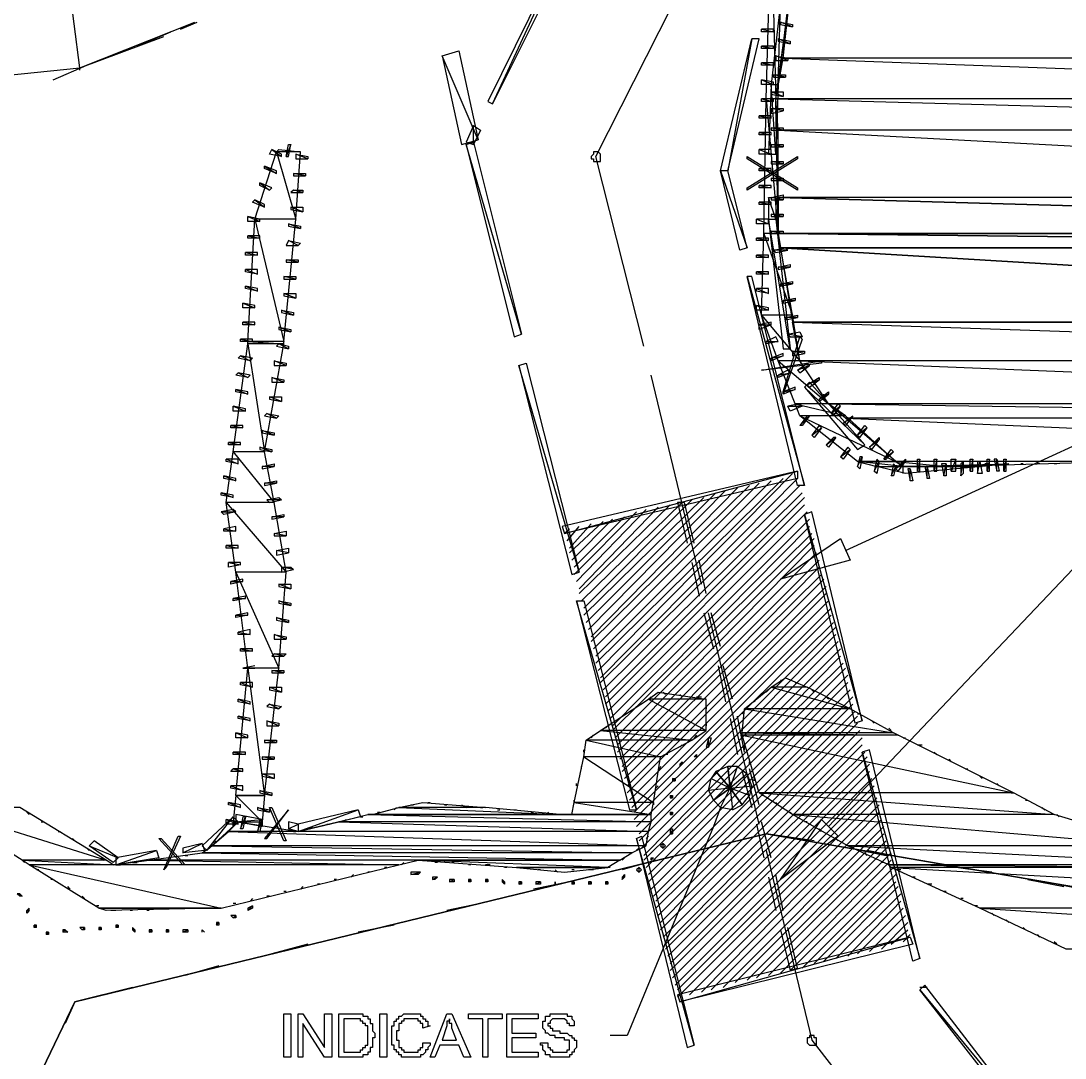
# Model space of a CAD drawing. Header units: metres. Extents: x 0 to 4950, y 0 to 3150.
# Drawn here: x 3016.5 to 3451.5, y 216.6 to 648.5 of the extents above; entities that cross this region are included whole.
import ezdxf

# ---------------------------------------------------------------- set-up
doc = ezdxf.new("R2010")
doc.units = ezdxf.units.M
for name, color, linetype in [('BUFFER_BORING', 3, 'Continuous'), ('CLEARING_LIMITS', 4, 'Continuous'), ('EXISTING_DETAIL', 8, 'Continuous'), ('LANDSCAPE_POND', 6, 'Continuous'), ('SANITARY_CLEAR_ZONE', 6, 'Continuous'), ('SITE_BASE', 7, 'Continuous'), ('WETLAND_EXPANSION', 1, 'Continuous'), ('WETLANDS', 5, 'Continuous')]:
    doc.layers.add(name, color=color, linetype=linetype)

msp = doc.modelspace()

# ---------------------------------------------------------------- linework, layer by layer
at = {"layer": 'BUFFER_BORING'}
for p, q in [((3256, 381), (3334, 458)), ((3256, 384), (3329, 457)), ((3257, 378), (3338, 460)), ((3258, 375), (3340, 458)), ((3253, 395), (3310, 453)), ((3254, 390), (3320, 455)), ((3254, 392), (3315, 454)), ((3255, 387), (3324, 456)), ((3258, 373), (3341, 455)), ((3251, 401), (3301, 450)), ((3251, 404), (3296, 449)), ((3252, 398), (3306, 452)), ((3259, 370), (3342, 452)), ((3260, 367), (3343, 450)), ((3247, 418), (3273, 444)), ((3248, 415), (3277, 445)), ((3249, 410), (3287, 447)), ((3249, 412), (3282, 446)), ((3250, 407), (3292, 448)), ((3260, 364), (3343, 447)), ((3261, 361), (3344, 444)), ((3245, 427), (3259, 440)), ((3246, 424), (3263, 441)), ((3247, 421), (3268, 442)), ((3262, 358), (3345, 441)), ((3243, 435), (3245, 437)), ((3244, 432), (3249, 438)), ((3245, 429), (3254, 439)), ((3263, 355), (3345, 438)), ((3263, 353), (3346, 435)), ((3264, 350), (3347, 433)), ((3265, 347), (3347, 430)), ((3265, 344), (3348, 427)), ((3266, 341), (3349, 424)), ((3267, 338), (3349, 421)), ((3267, 336), (3350, 418)), ((3268, 333), (3351, 416)), ((3269, 330), (3352, 413)), ((3269, 327), (3352, 410)), ((3270, 324), (3353, 407)), ((3271, 321), (3354, 404)), ((3272, 319), (3354, 401)), ((3272, 316), (3355, 398)), ((3273, 313), (3356, 396)), ((3274, 310), (3356, 393)), ((3274, 307), (3357, 390)), ((3275, 304), (3358, 387)), ((3276, 301), (3358, 384)), ((3276, 299), (3359, 381)), ((3277, 296), (3360, 379)), ((3278, 293), (3361, 376)), ((3278, 290), (3361, 373)), ((3279, 287), (3362, 370)), ((3280, 284), (3363, 367)), ((3281, 282), (3363, 364)), ((3281, 279), (3364, 361)), ((3282, 276), (3365, 359)), ((3283, 273), (3365, 356)), ((3283, 270), (3366, 353)), ((3284, 267), (3367, 350)), ((3285, 264), (3367, 347)), ((3285, 262), (3368, 344)), ((3286, 259), (3369, 342)), ((3287, 256), (3370, 339)), ((3287, 253), (3370, 336)), ((3288, 250), (3371, 333)), ((3289, 247), (3372, 330)), ((3290, 245), (3372, 327)), ((3290, 242), (3373, 325)), ((3295, 243), (3374, 322)), ((3300, 244), (3374, 319)), ((3304, 245), (3375, 316)), ((3309, 246), (3376, 313)), ((3314, 248), (3376, 310)), ((3319, 249), (3377, 307)), ((3323, 250), (3378, 305)), ((3328, 251), (3379, 302)), ((3333, 252), (3379, 299)), ((3337, 253), (3380, 296)), ((3342, 254), (3381, 293)), ((3347, 256), (3381, 290)), ((3351, 257), (3382, 288)), ((3356, 258), (3383, 285)), ((3361, 259), (3383, 282)), ((3365, 260), (3384, 279)), ((3370, 261), (3385, 276)), ((3375, 262), (3386, 273)), ((3379, 264), (3386, 270)), ((3384, 265), (3387, 268))]:
    msp.add_line(p, q, dxfattribs=at)
at = {"layer": 'CLEARING_LIMITS'}
for points in [[(3207, 599), (3192, 634), (3199, 636), (3207, 599)], [(3200, 597), (3207, 599), (3192, 634), (3200, 597)]]:
    msp.add_lwpolyline(points, dxfattribs=at)
at = {"layer": 'EXISTING_DETAIL'}
for p, q in [((3083, 645), (3090, 648)), ((3041, 629), (3076, 642))]:
    msp.add_line(p, q, dxfattribs=at)
for points in [[(2992, 624), (3041, 629), (3034, 684)], [(3041, 628), (3041, 629), (3089, 648)]]:
    msp.add_lwpolyline(points, dxfattribs=at)
at = {"layer": 'LANDSCAPE_POND'}
msp.add_line((3394, 246), (3391, 246), dxfattribs=at)
for points in [[(3211, 615), (3213, 614), (3251, 696), (3211, 615)], [(3213, 614), (3251, 696), (3253, 694), (3213, 614)], [(3321, 641), (3311, 586), (3308, 586), (3321, 641)], [(3324, 641), (3321, 641), (3311, 586), (3324, 641)], [(3202, 598), (3205, 597), (3205, 605), (3202, 598)], [(3205, 597), (3205, 605), (3208, 603), (3205, 597)], [(3225, 518), (3202, 597), (3205, 598), (3225, 518)], [(3222, 517), (3225, 518), (3202, 597), (3222, 517)], [(3311, 586), (3308, 586), (3319, 554), (3311, 586)], [(3308, 586), (3319, 554), (3316, 553), (3308, 586)], [(3321, 542), (3319, 542), (3343, 455), (3321, 542)], [(3319, 542), (3343, 455), (3340, 455), (3319, 542)], [(3249, 419), (3224, 505), (3227, 506), (3249, 419)], [(3246, 418), (3249, 419), (3224, 505), (3246, 418)], [(3242, 438), (3243, 435), (3340, 461), (3242, 438)], [(3243, 435), (3340, 461), (3340, 458), (3243, 435)], [(3346, 444), (3343, 443), (3367, 357), (3346, 444)], [(3343, 443), (3367, 357), (3364, 356), (3343, 443)], [(3270, 320), (3273, 320), (3248, 407), (3270, 320)], [(3273, 320), (3248, 407), (3251, 407), (3273, 320)], [(3370, 345), (3367, 344), (3391, 258), (3370, 345)], [(3367, 344), (3391, 258), (3388, 257), (3367, 344)], [(3297, 222), (3273, 308), (3275, 309), (3297, 222)], [(3294, 221), (3297, 222), (3273, 308), (3294, 221)], [(3290, 243), (3291, 240), (3387, 267), (3290, 243)], [(3291, 240), (3387, 267), (3388, 264), (3291, 240)], [(3393, 247), (3391, 245), (3443, 182), (3393, 247)], [(3391, 245), (3443, 182), (3441, 181), (3391, 245)]]:
    msp.add_lwpolyline(points, dxfattribs=at)
at = {"layer": 'SANITARY_CLEAR_ZONE'}
msp.add_line((3157, 320), (3158, 317), dxfattribs=at)
for points in [[(3329, 622), (3332, 622), (3333, 656), (3329, 622)], [(3332, 622), (3333, 656), (3336, 655), (3332, 622)], [(3328, 593), (3331, 593), (3329, 622), (3328, 593)], [(3331, 593), (3329, 622), (3332, 622), (3331, 593)], [(3340, 592), (3340, 591), (3319, 578), (3319, 579), (3340, 592)], [(3340, 578), (3319, 591), (3319, 592), (3340, 579), (3340, 578)], [(3328, 566), (3331, 566), (3328, 575), (3328, 566)], [(3331, 566), (3328, 575), (3331, 575), (3331, 566)], [(3334, 512), (3337, 512), (3328, 566), (3334, 512)], [(3337, 512), (3328, 566), (3331, 566), (3337, 512)], [(3341, 517), (3342, 516), (3334, 493), (3334, 494), (3341, 517)], [(3350, 506), (3326, 503), (3325, 503), (3350, 507), (3350, 506)], [(3368, 472), (3343, 496), (3345, 498), (3368, 472)], [(3365, 470), (3368, 472), (3343, 496), (3365, 470)], [(3106, 318), (3106, 315), (3117, 316), (3106, 318)], [(3118, 308), (3119, 308), (3128, 320), (3118, 308)], [(3127, 307), (3126, 307), (3120, 321), (3121, 321), (3127, 307)], [(3132, 314), (3132, 311), (3157, 320), (3132, 314)], [(3132, 311), (3157, 320), (3158, 317), (3132, 311)], [(3092, 305), (3094, 303), (3105, 317), (3092, 305)], [(3094, 303), (3105, 317), (3107, 315), (3094, 303)], [(3106, 315), (3117, 316), (3117, 313), (3106, 315)], [(3128, 315), (3128, 312), (3132, 314), (3128, 315)], [(3128, 312), (3132, 314), (3132, 311), (3128, 312)], [(3076, 295), (3082, 309), (3083, 309), (3077, 296), (3076, 295)], [(3047, 307), (3045, 305), (3057, 300), (3047, 307)], [(3045, 305), (3057, 300), (3055, 298), (3045, 305)], [(3085, 297), (3084, 297), (3074, 308), (3075, 308), (3085, 297)], [(3084, 304), (3084, 302), (3092, 306), (3084, 304)], [(3084, 302), (3092, 306), (3093, 303), (3084, 302)], [(3056, 300), (3056, 297), (3073, 303), (3056, 300)], [(3056, 297), (3073, 303), (3074, 300), (3056, 297)]]:
    msp.add_lwpolyline(points, dxfattribs=at)
at = {"layer": 'SITE_BASE'}
for p, q in [((3065, 638), (3079, 644)), ((3335, 646), (3336, 647)), ((3334, 639), (3335, 640)), ((3333, 631), (3334, 633)), ((3030, 624), (3044, 630)), ((3332, 624), (3333, 625)), ((3332, 617), (3332, 618)), ((3331, 610), (3331, 611)), ((3332, 603), (3332, 604)), ((3332, 596), (3332, 597)), ((3332, 588), (3332, 590)), ((3332, 581), (3332, 582)), ((3332, 574), (3332, 575)), ((3332, 567), (3332, 568)), ((3333, 552), (3333, 554)), ((3334, 545), (3334, 546)), ((3336, 538), (3335, 539)), ((3337, 531), (3337, 532)), ((3338, 524), (3338, 525)), ((3339, 517), (3339, 518)), ((3340, 510), (3340, 511)), ((3300, 414), (3279, 501)), ((3343, 503), (3342, 504)), ((3347, 497), (3347, 498)), ((3351, 492), (3351, 493)), ((3356, 486), (3355, 487)), ((3362, 482), (3361, 482)), ((3367, 477), (3366, 478)), ((3373, 472), (3372, 473)), ((3378, 468), (3377, 468)), ((3384, 463), (3383, 464)), ((3391, 463), (3390, 463)), ((3398, 463), (3397, 463)), ((3405, 463), (3404, 463)), ((3412, 463), (3411, 463)), ((3420, 464), (3418, 464)), ((3427, 464), (3426, 464)), ((3434, 464), (3433, 464)), ((3441, 464), (3440, 464)), ((3448, 464), (3447, 464)), ((3296, 423), (3299, 409)), ((3302, 410), (3299, 424)), ((3301, 402), (3305, 387)), ((3324, 314), (3303, 402)), ((3308, 388), (3304, 402)), ((3307, 380), (3310, 365)), ((3313, 366), (3309, 380)), ((3327, 369), (3328, 370)), ((3333, 374), (3334, 374)), ((3339, 373), (3340, 373)), ((3346, 370), (3347, 369)), ((3278, 366), (3279, 367)), ((3284, 369), (3285, 368)), ((3291, 368), (3292, 367)), ((3298, 367), (3300, 367)), ((3322, 365), (3323, 366)), ((3352, 367), (3353, 366)), ((3272, 362), (3273, 363)), ((3302, 363), (3302, 362)), ((3358, 363), (3359, 363)), ((3266, 358), (3267, 359)), ((3312, 358), (3315, 343)), ((3318, 344), (3315, 359)), ((3317, 360), (3318, 361)), ((3365, 360), (3366, 360)), ((3371, 357), (3372, 356)), ((3260, 354), (3261, 355)), ((3302, 356), (3302, 355)), ((3317, 352), (3317, 354)), ((3378, 354), (3379, 353)), ((3254, 350), (3255, 351)), ((3298, 351), (3297, 350)), ((3384, 350), (3385, 350)), ((3251, 344), (3251, 345)), ((3292, 347), (3291, 346)), ((3318, 345), (3318, 347)), ((3390, 347), (3392, 347)), ((3397, 344), (3398, 343)), ((3286, 343), (3285, 343)), ((3320, 339), (3320, 340)), ((3403, 341), (3404, 340)), ((3250, 337), (3250, 338)), ((3283, 338), (3282, 336)), ((3317, 336), (3321, 321)), ((3324, 322), (3320, 337)), ((3410, 337), (3411, 337)), ((3248, 330), (3248, 331)), ((3322, 332), (3322, 333)), ((3416, 334), (3417, 333)), ((3423, 331), (3424, 330)), ((3282, 330), (3281, 329)), ((3429, 327), (3430, 327)), ((3179, 322), (3180, 322)), ((3186, 323), (3187, 323)), ((3193, 322), (3194, 322)), ((3200, 322), (3202, 321)), ((3247, 323), (3247, 324)), ((3280, 323), (3280, 322)), ((3326, 326), (3325, 326)), ((3332, 322), (3331, 323)), ((3435, 324), (3436, 324)), ((3019, 319), (3020, 318)), ((3165, 319), (3166, 319)), ((3172, 320), (3173, 321)), ((3208, 321), (3209, 321)), ((3215, 320), (3216, 320)), ((3222, 320), (3223, 320)), ((3229, 319), (3230, 319)), ((3236, 319), (3237, 318)), ((3243, 318), (3245, 318)), ((3338, 318), (3337, 319)), ((3442, 321), (3443, 320)), ((3448, 318), (3449, 317)), ((3025, 315), (3026, 315)), ((3108, 315), (3110, 315)), ((3116, 314), (3117, 313)), ((3144, 314), (3145, 314)), ((3151, 315), (3152, 316)), ((3158, 317), (3159, 317)), ((3279, 316), (3279, 315)), ((3323, 314), (3326, 300)), ((3329, 300), (3325, 315)), ((3344, 315), (3343, 315)), ((3032, 311), (3033, 311)), ((3103, 311), (3104, 312)), ((3123, 313), (3124, 312)), ((3130, 311), (3131, 311)), ((3137, 312), (3138, 313)), ((3278, 309), (3277, 308)), ((3327, 310), (3303, 304)), ((3350, 311), (3349, 312)), ((3038, 308), (3039, 307)), ((3097, 306), (3098, 307)), ((3357, 307), (3356, 308)), ((3363, 304), (3362, 305)), ((3044, 304), (3045, 303)), ((3085, 301), (3086, 301)), ((3092, 302), (3093, 302)), ((3274, 304), (3273, 303)), ((3362, 304), (3377, 301)), ((3369, 301), (3368, 302)), ((3384, 300), (3369, 303)), ((3018, 298), (3017, 299)), ((3050, 300), (3051, 299)), ((3056, 297), (3058, 297)), ((3063, 298), (3065, 298)), ((3071, 299), (3072, 299)), ((3078, 300), (3079, 300)), ((3169, 296), (3168, 296)), ((3176, 298), (3175, 297)), ((3183, 299), (3182, 299)), ((3190, 298), (3189, 298)), ((3197, 298), (3196, 298)), ((3204, 297), (3203, 297)), ((3212, 297), (3210, 297)), ((3219, 296), (3218, 296)), ((3226, 296), (3225, 296)), ((3262, 296), (3261, 296)), ((3268, 300), (3267, 299)), ((3281, 299), (3267, 295)), ((3376, 298), (3375, 298)), ((3399, 297), (3414, 295)), ((3421, 294), (3406, 296)), ((3024, 295), (3023, 295)), ((3155, 293), (3154, 292)), ((3162, 294), (3161, 294)), ((3233, 295), (3232, 295)), ((3240, 294), (3239, 295)), ((3247, 295), (3246, 295)), ((3255, 295), (3253, 295)), ((3328, 292), (3331, 278)), ((3334, 278), (3331, 293)), ((3383, 295), (3381, 295)), ((3389, 292), (3388, 292)), ((3030, 291), (3029, 291)), ((3037, 287), (3036, 288)), ((3134, 288), (3133, 287)), ((3141, 289), (3140, 289)), ((3148, 291), (3147, 291)), ((3245, 290), (3230, 287)), ((3396, 289), (3394, 289)), ((3436, 291), (3451, 288)), ((3458, 287), (3443, 290)), ((3043, 283), (3042, 284)), ((3113, 283), (3112, 282)), ((3120, 284), (3119, 284)), ((3127, 286), (3126, 286)), ((3402, 286), (3401, 286)), ((3409, 283), (3408, 283)), ((3049, 280), (3048, 280)), ((3077, 279), (3076, 279)), ((3084, 279), (3083, 279)), ((3092, 279), (3090, 279)), ((3099, 279), (3098, 279)), ((3106, 281), (3105, 281)), ((3208, 281), (3194, 278)), ((3415, 280), (3414, 280)), ((3056, 278), (3054, 278)), ((3063, 278), (3062, 278)), ((3070, 278), (3069, 278)), ((3422, 276), (3421, 277)), ((3172, 272), (3157, 269)), ((3428, 273), (3427, 274)), ((3435, 270), (3434, 271)), ((3441, 267), (3440, 268)), ((3136, 264), (3121, 260)), ((3448, 264), (3447, 265)), ((3099, 255), (3085, 251))]:
    msp.add_line(p, q, dxfattribs=at)
for points in [[(3276, 513), (3256, 592), (3293, 665)], [(3258, 592), (3258, 593), (3257, 594), (3256, 594), (3255, 594), (3255, 593), (3254, 592), (3254, 591), (3255, 591), (3255, 590), (3256, 590), (3257, 590), (3258, 590), (3258, 591), (3258, 592)], [(3332, 559), (3332, 560), (3332, 561)], [(3360, 428), (3541, 511), (3353, 313)], [(3297, 431), (3293, 448), (3290, 448), (3294, 431)], [(3362, 424), (3333, 416), (3358, 433), (3362, 424)], [(3315, 338), (3311, 338), (3312, 329), (3315, 338), (3319, 335), (3312, 329), (3311, 338), (3306, 336), (3312, 329), (3306, 336), (3304, 333), (3312, 329), (3303, 328), (3304, 333), (3312, 329), (3303, 328), (3305, 324), (3312, 329), (3305, 324), (3308, 321), (3312, 329), (3313, 320), (3308, 321), (3312, 329), (3313, 320), (3317, 322), (3312, 329), (3317, 322), (3320, 326), (3312, 329), (3321, 330), (3320, 326), (3312, 329), (3321, 330), (3319, 335), (3312, 329), (3315, 338)], [(3308, 321), (3305, 313), (3269, 226), (3262, 226)], [(3357, 309), (3333, 291), (3350, 316), (3357, 309)], [(2924, 1), (3039, 240), (3327, 310), (3930, 206), (3832, 223), (3327, 310), (3039, 240), (2924, 1), (2927, 7)], [(3347, 307), (3327, 310), (3340, 308)], [(3327, 303), (3346, 224), (3402, 152)], [(3333, 270), (3337, 253), (3340, 254), (3336, 271)], [(3063, 246), (3039, 240), (3035, 231)], [(3126, 217), (3126, 235), (3129, 235), (3129, 217), (3126, 217)], [(3132, 217), (3132, 235), (3134, 235), (3143, 221), (3143, 235), (3146, 235), (3146, 217), (3143, 217), (3134, 231), (3134, 217), (3132, 217)], [(3149, 217), (3149, 235), (3155, 235), (3156, 235), (3157, 235), (3158, 235), (3159, 235), (3159, 234), (3160, 234), (3161, 234), (3161, 233), (3162, 233), (3162, 232), (3162, 231), (3163, 231), (3163, 230), (3163, 229), (3163, 228), (3164, 227), (3164, 226), (3164, 225), (3163, 225), (3163, 224), (3163, 223), (3163, 222), (3163, 221), (3162, 221), (3162, 220), (3162, 219), (3161, 219), (3161, 218), (3160, 218), (3159, 218), (3159, 217), (3158, 217), (3157, 217), (3156, 217), (3155, 217), (3149, 217)], [(3166, 217), (3166, 235), (3169, 235), (3169, 217), (3166, 217)], [(3184, 223), (3187, 223), (3187, 222), (3186, 221), (3186, 220), (3185, 220), (3185, 219), (3184, 218), (3183, 218), (3183, 217), (3182, 217), (3181, 217), (3180, 217), (3179, 217), (3178, 217), (3177, 217), (3176, 217), (3175, 217), (3175, 218), (3174, 218), (3174, 219), (3173, 219), (3173, 220), (3172, 220), (3172, 221), (3172, 222), (3171, 222), (3171, 223), (3171, 224), (3171, 225), (3171, 226), (3171, 227), (3171, 228), (3171, 229), (3171, 230), (3172, 230), (3172, 231), (3172, 232), (3173, 232), (3173, 233), (3174, 233), (3174, 234), (3175, 234), (3176, 235), (3177, 235), (3178, 235), (3179, 235), (3180, 235), (3181, 235), (3182, 235), (3183, 235), (3183, 234), (3184, 234), (3184, 233), (3185, 233), (3185, 232), (3186, 232), (3186, 231), (3186, 230), (3187, 230), (3184, 229), (3184, 230), (3184, 231), (3183, 231), (3183, 232), (3182, 232), (3182, 233), (3181, 233), (3180, 233), (3179, 233), (3178, 233), (3177, 233), (3176, 233), (3176, 232), (3175, 232), (3175, 231), (3174, 231), (3174, 230), (3174, 229), (3174, 228), (3173, 228), (3173, 227), (3173, 226), (3173, 225), (3173, 224), (3174, 224), (3174, 223), (3174, 222), (3174, 221), (3175, 221), (3175, 220), (3176, 220), (3176, 219), (3177, 219), (3178, 219), (3179, 219), (3180, 219), (3181, 219), (3182, 219), (3182, 220), (3183, 220), (3183, 221), (3184, 221), (3184, 222), (3184, 223)], [(3187, 217), (3194, 235), (3196, 235), (3204, 217), (3201, 217), (3199, 222), (3191, 222), (3189, 217), (3187, 217)], [(3209, 217), (3209, 233), (3203, 233), (3203, 235), (3217, 235), (3217, 233), (3211, 233), (3211, 217), (3209, 217)], [(3219, 217), (3219, 235), (3232, 235), (3232, 233), (3221, 233), (3221, 227), (3231, 227), (3231, 225), (3221, 225), (3221, 219), (3232, 219), (3232, 217), (3219, 217)], [(3233, 223), (3236, 223), (3236, 222), (3236, 221), (3237, 221), (3237, 220), (3238, 220), (3238, 219), (3239, 219), (3240, 219), (3241, 219), (3242, 219), (3243, 219), (3244, 219), (3244, 220), (3245, 220), (3245, 221), (3245, 222), (3245, 223), (3245, 224), (3244, 224), (3243, 224), (3243, 225), (3242, 225), (3241, 225), (3240, 225), (3239, 225), (3239, 226), (3238, 226), (3237, 226), (3236, 227), (3235, 227), (3235, 228), (3234, 229), (3234, 230), (3234, 231), (3234, 232), (3235, 232), (3235, 233), (3235, 234), (3236, 234), (3237, 234), (3237, 235), (3238, 235), (3239, 235), (3240, 235), (3241, 235), (3242, 235), (3243, 235), (3244, 235), (3244, 234), (3245, 234), (3246, 234), (3246, 233), (3247, 232), (3247, 231), (3247, 230), (3245, 230), (3245, 231), (3244, 231), (3244, 232), (3243, 233), (3242, 233), (3241, 233), (3240, 233), (3239, 233), (3238, 233), (3237, 232), (3237, 231), (3236, 231), (3236, 230), (3237, 230), (3237, 229), (3238, 229), (3238, 228), (3239, 228), (3240, 228), (3241, 228), (3241, 227), (3242, 227), (3243, 227), (3244, 227), (3245, 226), (3246, 226), (3246, 225), (3247, 225), (3247, 224), (3248, 224), (3248, 223), (3248, 222), (3248, 221), (3247, 220), (3247, 219), (3246, 219), (3246, 218), (3245, 218), (3245, 217), (3244, 217), (3243, 217), (3242, 217), (3241, 217), (3240, 217), (3239, 217), (3238, 217), (3237, 217), (3237, 218), (3236, 218), (3235, 218), (3235, 219), (3234, 220), (3234, 221), (3234, 222), (3233, 222), (3233, 223)], [(3151, 219), (3155, 219), (3156, 219), (3157, 219), (3158, 219), (3158, 220), (3159, 220), (3159, 221), (3160, 221), (3160, 222), (3161, 222), (3161, 223), (3161, 224), (3161, 225), (3161, 226), (3161, 227), (3161, 228), (3161, 229), (3161, 230), (3160, 230), (3160, 231), (3159, 231), (3159, 232), (3158, 232), (3158, 233), (3157, 233), (3156, 233), (3155, 233), (3151, 233), (3151, 219)], [(3192, 224), (3198, 224), (3196, 229), (3196, 230), (3196, 231), (3195, 231), (3195, 232), (3195, 233), (3195, 232), (3194, 232), (3194, 231), (3194, 230), (3192, 224)], [(3348, 224), (3348, 225), (3347, 225), (3347, 226), (3346, 226), (3345, 226), (3345, 225), (3344, 225), (3344, 224), (3344, 223), (3345, 222), (3346, 222), (3347, 222), (3348, 222), (3348, 223), (3348, 224)]]:
    msp.add_lwpolyline(points, dxfattribs=at)
at = {"layer": 'WETLAND_EXPANSION'}
msp.add_line((3384, 460), (3384, 465), dxfattribs=at)
for points in [[(3329, 689), (3331, 616), (3327, 616), (3329, 689)], [(3341, 689), (3329, 689), (3331, 616), (3341, 689)], [(3330, 645), (3325, 645), (3330, 644), (3330, 645)], [(3325, 645), (3330, 644), (3325, 644), (3325, 645)], [(3333, 647), (3338, 646), (3333, 648), (3333, 647)], [(3338, 646), (3333, 648), (3338, 647), (3338, 646)], [(3332, 640), (3337, 639), (3332, 641), (3332, 640)], [(3337, 639), (3332, 641), (3337, 640), (3337, 639)], [(3330, 638), (3325, 638), (3330, 637), (3330, 638)], [(3325, 638), (3330, 637), (3325, 637), (3325, 638)], [(3330, 631), (3325, 631), (3330, 630), (3330, 631)], [(3325, 631), (3330, 630), (3325, 630), (3325, 631)], [(3331, 632), (3336, 632), (3331, 634), (3331, 632)], [(3336, 632), (3331, 634), (3336, 633), (3336, 632)], [(3330, 623), (3325, 624), (3330, 622), (3330, 623)], [(3325, 624), (3330, 622), (3325, 622), (3325, 624)], [(3330, 625), (3335, 625), (3330, 626), (3330, 625)], [(3335, 625), (3330, 626), (3335, 626), (3335, 625)], [(3329, 618), (3334, 617), (3329, 619), (3329, 618)], [(3334, 617), (3329, 619), (3334, 619), (3334, 617)], [(3330, 616), (3325, 616), (3330, 615), (3330, 616)], [(3325, 616), (3330, 615), (3325, 615), (3325, 616)], [(3327, 616), (3332, 560), (3326, 560), (3327, 616)], [(3331, 616), (3327, 616), (3332, 560), (3331, 616)], [(3329, 609), (3324, 609), (3329, 608), (3329, 609)], [(3324, 609), (3329, 608), (3324, 608), (3324, 609)], [(3329, 610), (3334, 611), (3329, 612), (3329, 610)], [(3334, 611), (3329, 612), (3334, 612), (3334, 611)], [(3329, 602), (3324, 602), (3329, 601), (3329, 602)], [(3324, 602), (3329, 601), (3324, 601), (3324, 602)], [(3329, 603), (3334, 603), (3329, 604), (3329, 603)], [(3334, 603), (3329, 604), (3334, 604), (3334, 603)], [(3128, 592), (3129, 597), (3127, 592), (3128, 592)], [(3129, 597), (3127, 592), (3128, 597), (3129, 597)], [(3329, 596), (3334, 596), (3329, 597), (3329, 596)], [(3334, 596), (3329, 597), (3334, 597), (3334, 596)], [(3123, 594), (3131, 566), (3114, 566), (3123, 594)], [(3121, 595), (3125, 592), (3120, 593), (3121, 595)], [(3125, 593), (3121, 595), (3125, 592), (3125, 593)], [(3124, 595), (3133, 594), (3123, 594), (3124, 595)], [(3133, 594), (3123, 594), (3131, 566), (3133, 594)], [(3131, 591), (3136, 591), (3131, 593), (3131, 591)], [(3136, 591), (3131, 593), (3136, 592), (3136, 591)], [(3329, 595), (3324, 595), (3329, 593), (3329, 595)], [(3324, 595), (3329, 593), (3324, 593), (3324, 595)], [(3123, 586), (3118, 588), (3123, 585), (3123, 586)], [(3118, 588), (3123, 585), (3118, 587), (3118, 588)], [(3329, 589), (3334, 589), (3329, 590), (3329, 589)], [(3334, 589), (3329, 590), (3334, 590), (3334, 589)], [(3130, 584), (3135, 584), (3130, 585), (3130, 584)], [(3135, 584), (3130, 585), (3135, 585), (3135, 584)], [(3329, 587), (3324, 587), (3329, 586), (3329, 587)], [(3324, 587), (3329, 586), (3324, 586), (3324, 587)], [(3329, 582), (3334, 582), (3329, 583), (3329, 582)], [(3334, 582), (3329, 583), (3334, 583), (3334, 582)], [(3121, 579), (3116, 581), (3120, 578), (3121, 579)], [(3116, 581), (3120, 578), (3116, 580), (3116, 581)], [(3329, 580), (3324, 580), (3329, 579), (3329, 580)], [(3324, 580), (3329, 579), (3324, 579), (3324, 580)], [(3129, 577), (3134, 577), (3130, 578), (3129, 577)], [(3134, 577), (3130, 578), (3134, 578), (3134, 577)], [(3334, 574), (3329, 575), (3334, 576), (3334, 574)], [(3329, 574), (3334, 574), (3329, 575), (3329, 574)], [(3114, 574), (3118, 571), (3113, 573), (3114, 574)], [(3118, 572), (3114, 574), (3118, 571), (3118, 572)], [(3129, 570), (3134, 569), (3129, 571), (3129, 570)], [(3134, 569), (3129, 571), (3134, 571), (3134, 569)], [(3329, 573), (3324, 573), (3329, 572), (3329, 573)], [(3324, 573), (3329, 572), (3324, 572), (3324, 573)], [(3116, 566), (3111, 567), (3116, 565), (3116, 566)], [(3111, 567), (3116, 565), (3111, 565), (3111, 567)], [(3114, 566), (3126, 515), (3111, 515), (3114, 566)], [(3131, 566), (3114, 566), (3126, 515), (3131, 566)], [(3328, 566), (3323, 566), (3328, 564), (3328, 566)], [(3323, 566), (3328, 564), (3323, 564), (3323, 566)], [(3329, 567), (3334, 567), (3329, 568), (3329, 567)], [(3334, 567), (3329, 568), (3334, 568), (3334, 567)], [(3128, 563), (3133, 562), (3128, 564), (3128, 563)], [(3133, 562), (3128, 564), (3133, 563), (3133, 562)], [(3116, 559), (3111, 559), (3116, 558), (3116, 559)], [(3111, 559), (3116, 558), (3111, 558), (3111, 559)], [(3127, 555), (3132, 555), (3128, 557), (3127, 555)], [(3132, 555), (3128, 557), (3133, 556), (3132, 555)], [(3328, 558), (3323, 558), (3328, 557), (3328, 558)], [(3323, 558), (3328, 557), (3323, 557), (3323, 558)], [(3326, 560), (3338, 526), (3325, 526), (3326, 560)], [(3332, 560), (3326, 560), (3338, 526), (3332, 560)], [(3329, 560), (3334, 560), (3329, 561), (3329, 560)], [(3334, 560), (3329, 561), (3334, 561), (3334, 560)], [(3336, 553), (3330, 553), (3335, 554), (3336, 553)], [(3331, 552), (3336, 553), (3330, 553), (3331, 552)], [(3115, 552), (3110, 552), (3115, 551), (3115, 552)], [(3110, 552), (3115, 551), (3110, 551), (3110, 552)], [(3127, 548), (3132, 548), (3127, 549), (3127, 548)], [(3132, 548), (3127, 549), (3132, 549), (3132, 548)], [(3328, 551), (3323, 551), (3328, 550), (3328, 551)], [(3323, 551), (3328, 550), (3323, 550), (3323, 551)], [(3115, 545), (3110, 545), (3115, 543), (3115, 545)], [(3110, 545), (3115, 543), (3110, 544), (3110, 545)], [(3328, 544), (3323, 544), (3328, 543), (3328, 544)], [(3323, 544), (3328, 543), (3323, 543), (3323, 544)], [(3337, 546), (3332, 546), (3337, 547), (3337, 546)], [(3332, 545), (3337, 546), (3332, 546), (3332, 545)], [(3126, 541), (3131, 541), (3126, 542), (3126, 541)], [(3131, 541), (3126, 542), (3131, 542), (3131, 541)], [(3338, 539), (3333, 539), (3338, 540), (3338, 539)], [(3115, 537), (3110, 538), (3115, 536), (3115, 537)], [(3110, 538), (3115, 536), (3110, 537), (3110, 538)], [(3328, 537), (3323, 537), (3328, 535), (3328, 537)], [(3323, 537), (3328, 535), (3323, 536), (3323, 537)], [(3333, 538), (3338, 539), (3333, 539), (3333, 538)], [(3114, 530), (3109, 531), (3114, 529), (3114, 530)], [(3109, 531), (3114, 529), (3109, 529), (3109, 531)], [(3126, 534), (3131, 533), (3126, 535), (3126, 534)], [(3131, 533), (3126, 535), (3131, 535), (3131, 533)], [(3339, 532), (3334, 532), (3339, 533), (3339, 532)], [(3334, 531), (3339, 532), (3334, 532), (3334, 531)], [(3125, 527), (3130, 526), (3125, 528), (3125, 527)], [(3130, 526), (3125, 528), (3130, 527), (3130, 526)], [(3328, 529), (3323, 530), (3328, 528), (3328, 529)], [(3323, 530), (3328, 528), (3323, 528), (3323, 530)], [(3114, 523), (3109, 523), (3114, 522), (3114, 523)], [(3109, 523), (3114, 522), (3109, 522), (3109, 523)], [(3329, 523), (3324, 522), (3329, 522), (3329, 523)], [(3324, 522), (3329, 522), (3324, 520), (3324, 522)], [(3338, 526), (3325, 526), (3341, 507), (3338, 526)], [(3325, 526), (3341, 507), (3332, 507), (3325, 526)], [(3340, 525), (3335, 525), (3340, 526), (3340, 525)], [(3335, 524), (3340, 525), (3335, 525), (3335, 524)], [(3124, 520), (3129, 519), (3124, 521), (3124, 520)], [(3129, 519), (3124, 521), (3129, 520), (3129, 519)], [(3342, 517), (3336, 518), (3341, 519), (3342, 517)], [(3337, 517), (3342, 517), (3336, 518), (3337, 517)], [(3111, 514), (3118, 469), (3105, 469), (3111, 514)], [(3113, 516), (3108, 516), (3113, 515), (3113, 516)], [(3108, 516), (3113, 515), (3108, 515), (3108, 516)], [(3126, 515), (3111, 515), (3126, 514), (3126, 515)], [(3111, 515), (3126, 514), (3111, 514), (3111, 515)], [(3126, 514), (3111, 514), (3118, 469), (3126, 514)], [(3123, 513), (3128, 512), (3124, 514), (3123, 513)], [(3128, 512), (3124, 514), (3128, 513), (3128, 512)], [(3331, 517), (3327, 515), (3332, 515), (3331, 517)], [(3327, 515), (3332, 515), (3327, 514), (3327, 515)], [(3108, 509), (3112, 507), (3107, 508), (3108, 509)], [(3113, 508), (3108, 509), (3112, 507), (3113, 508)], [(3334, 510), (3329, 508), (3334, 509), (3334, 510)], [(3329, 508), (3334, 509), (3329, 507), (3329, 508)], [(3338, 509), (3343, 510), (3338, 511), (3338, 509)], [(3343, 510), (3338, 511), (3343, 511), (3343, 510)], [(3122, 505), (3127, 505), (3122, 507), (3122, 505)], [(3127, 505), (3122, 507), (3127, 506), (3127, 505)], [(3341, 507), (3332, 507), (3353, 489), (3341, 507)], [(3332, 507), (3353, 489), (3339, 489), (3332, 507)], [(3345, 505), (3340, 503), (3344, 506), (3345, 505)], [(3341, 502), (3345, 505), (3340, 503), (3341, 502)], [(3107, 502), (3111, 500), (3106, 501), (3107, 502)], [(3112, 501), (3107, 502), (3111, 500), (3112, 501)], [(3336, 503), (3332, 501), (3337, 502), (3336, 503)], [(3332, 501), (3337, 502), (3332, 500), (3332, 501)], [(3121, 498), (3126, 498), (3121, 500), (3121, 498)], [(3126, 498), (3121, 500), (3126, 499), (3126, 498)], [(3339, 496), (3334, 494), (3339, 495), (3339, 496)], [(3349, 499), (3344, 497), (3349, 500), (3349, 499)], [(3345, 496), (3349, 499), (3344, 497), (3345, 496)], [(3111, 494), (3106, 495), (3111, 493), (3111, 494)], [(3106, 495), (3111, 493), (3106, 494), (3106, 495)], [(3120, 491), (3125, 490), (3120, 492), (3120, 491)], [(3125, 490), (3120, 492), (3125, 492), (3125, 490)], [(3334, 494), (3339, 495), (3334, 493), (3334, 494)], [(3353, 493), (3349, 491), (3353, 494), (3353, 493)], [(3349, 490), (3353, 493), (3349, 491), (3349, 490)], [(3110, 487), (3105, 488), (3110, 486), (3110, 487)], [(3105, 488), (3110, 486), (3105, 486), (3105, 488)], [(3341, 489), (3336, 488), (3342, 488), (3341, 489)], [(3336, 488), (3342, 488), (3337, 486), (3336, 488)], [(3353, 489), (3339, 489), (3360, 484), (3353, 489)], [(3339, 489), (3360, 484), (3341, 484), (3339, 489)], [(3358, 488), (3354, 485), (3357, 489), (3358, 488)], [(3355, 484), (3358, 488), (3354, 485), (3355, 484)], [(3118, 484), (3123, 483), (3119, 485), (3118, 484)], [(3123, 483), (3119, 485), (3124, 484), (3123, 483)], [(3360, 484), (3341, 484), (3381, 465), (3360, 484)], [(3341, 484), (3381, 465), (3365, 465), (3341, 484)], [(3344, 484), (3341, 480), (3345, 484), (3344, 484)], [(3341, 480), (3345, 484), (3342, 480), (3341, 480)], [(3360, 480), (3359, 481), (3363, 484), (3360, 480)], [(3109, 480), (3104, 480), (3109, 479), (3109, 480)], [(3104, 480), (3109, 479), (3104, 479), (3104, 480)], [(3349, 480), (3346, 476), (3350, 479), (3349, 480)], [(3346, 476), (3350, 479), (3347, 475), (3346, 476)], [(3369, 479), (3365, 476), (3368, 480), (3369, 479)], [(3366, 475), (3369, 479), (3365, 476), (3366, 475)], [(3117, 477), (3122, 476), (3117, 478), (3117, 477)], [(3122, 476), (3117, 478), (3122, 477), (3122, 476)], [(3355, 475), (3352, 472), (3356, 475), (3355, 475)], [(3352, 472), (3356, 475), (3353, 471), (3352, 472)], [(3374, 474), (3370, 471), (3374, 475), (3374, 474)], [(3108, 473), (3103, 473), (3108, 472), (3108, 473)], [(3103, 473), (3108, 472), (3103, 472), (3103, 473)], [(3116, 470), (3121, 469), (3116, 471), (3116, 470)], [(3121, 469), (3116, 471), (3121, 470), (3121, 469)], [(3361, 471), (3358, 467), (3362, 470), (3361, 471)], [(3358, 467), (3362, 470), (3359, 466), (3358, 467)], [(3371, 470), (3374, 474), (3370, 471), (3371, 470)], [(3380, 469), (3376, 466), (3379, 470), (3380, 469)], [(3105, 469), (3122, 448), (3102, 448), (3105, 469)], [(3107, 466), (3102, 466), (3107, 464), (3107, 466)], [(3102, 466), (3107, 464), (3102, 465), (3102, 466)], [(3118, 469), (3105, 469), (3122, 448), (3118, 469)], [(3366, 467), (3365, 463), (3367, 467), (3366, 467)], [(3365, 463), (3367, 467), (3366, 462), (3365, 463)], [(3373, 466), (3372, 461), (3374, 465), (3373, 466)], [(3377, 466), (3380, 469), (3376, 466), (3377, 466)], [(3385, 465), (3381, 462), (3385, 466), (3385, 465)], [(3391, 461), (3391, 466), (3390, 461), (3391, 461)], [(3391, 466), (3390, 461), (3390, 466), (3391, 466)], [(3398, 461), (3398, 466), (3397, 461), (3398, 461)], [(3398, 466), (3397, 461), (3397, 466), (3398, 466)], [(3406, 461), (3406, 466), (3404, 461), (3406, 461)], [(3406, 466), (3404, 461), (3404, 466), (3406, 466)], [(3413, 461), (3413, 466), (3412, 461), (3413, 461)], [(3413, 466), (3412, 461), (3412, 466), (3413, 466)], [(3420, 461), (3420, 466), (3419, 461), (3420, 461)], [(3420, 466), (3419, 461), (3419, 466), (3420, 466)], [(3422, 466), (3423, 461), (3423, 466), (3422, 466)], [(3423, 461), (3423, 466), (3424, 461), (3423, 461)], [(3427, 461), (3427, 466), (3426, 461), (3427, 461)], [(3427, 466), (3426, 461), (3426, 466), (3427, 466)], [(3122, 463), (3117, 463), (3122, 464), (3122, 463)], [(3117, 462), (3122, 463), (3117, 463), (3117, 462)], [(3373, 463), (3417, 463), (3385, 460), (3373, 463), (3384, 463), (3365, 465), (3381, 465), (3384, 463), (3365, 465), (3373, 463)], [(3372, 461), (3374, 465), (3373, 460), (3372, 461)], [(3380, 464), (3379, 459), (3381, 463), (3380, 464)], [(3379, 459), (3381, 463), (3380, 459), (3379, 459)], [(3382, 461), (3385, 465), (3381, 462), (3382, 461)], [(3428, 464), (3417, 463), (3384, 463), (3428, 464)], [(3386, 462), (3387, 457), (3387, 462), (3386, 462)], [(3387, 457), (3387, 462), (3388, 457), (3387, 457)], [(3393, 463), (3394, 458), (3394, 463), (3393, 463)], [(3394, 458), (3394, 463), (3395, 458), (3394, 458)], [(3400, 464), (3401, 459), (3402, 464), (3400, 464)], [(3401, 459), (3402, 464), (3402, 459), (3401, 459)], [(3408, 464), (3408, 459), (3409, 465), (3408, 464)], [(3408, 459), (3409, 465), (3409, 460), (3408, 459)], [(3415, 465), (3415, 460), (3416, 465), (3415, 465)], [(3415, 460), (3416, 465), (3417, 460), (3415, 460)], [(3106, 458), (3101, 459), (3106, 457), (3106, 458)], [(3101, 459), (3106, 457), (3101, 458), (3101, 459)], [(3123, 456), (3118, 456), (3123, 457), (3123, 456)], [(3118, 455), (3123, 456), (3118, 456), (3118, 455)], [(3105, 451), (3100, 452), (3105, 450), (3105, 451)], [(3100, 452), (3105, 450), (3100, 451), (3100, 452)], [(3125, 449), (3119, 449), (3124, 450), (3125, 449)], [(3120, 448), (3125, 449), (3119, 449), (3120, 448)], [(3105, 445), (3100, 444), (3106, 444), (3105, 445)], [(3100, 444), (3106, 444), (3101, 443), (3100, 444)], [(3122, 448), (3102, 448), (3127, 419), (3122, 448)], [(3102, 448), (3127, 419), (3106, 419), (3102, 448)], [(3126, 442), (3121, 442), (3126, 443), (3126, 442)], [(3121, 441), (3126, 442), (3121, 442), (3121, 441)], [(3106, 438), (3101, 437), (3106, 436), (3106, 438)], [(3101, 437), (3106, 436), (3101, 436), (3101, 437)], [(3127, 434), (3122, 435), (3127, 436), (3127, 434)], [(3122, 434), (3127, 434), (3122, 435), (3122, 434)], [(3107, 430), (3102, 430), (3107, 429), (3107, 430)], [(3102, 430), (3107, 429), (3102, 429), (3102, 430)], [(3128, 427), (3123, 428), (3128, 429), (3128, 427)], [(3123, 426), (3128, 427), (3123, 428), (3123, 426)], [(3108, 423), (3103, 423), (3108, 422), (3108, 423)], [(3103, 423), (3108, 422), (3103, 421), (3103, 423)], [(3127, 419), (3106, 419), (3124, 379), (3127, 419)], [(3106, 419), (3124, 379), (3111, 379), (3106, 419)], [(3125, 419), (3130, 420), (3125, 421), (3125, 419)], [(3130, 420), (3125, 421), (3129, 421), (3130, 420)], [(3109, 416), (3104, 415), (3109, 415), (3109, 416)], [(3104, 415), (3109, 415), (3104, 414), (3104, 415)], [(3124, 413), (3129, 412), (3124, 414), (3124, 413)], [(3129, 412), (3124, 414), (3129, 414), (3129, 412)], [(3110, 409), (3105, 408), (3110, 408), (3110, 409)], [(3105, 408), (3110, 408), (3105, 407), (3105, 408)], [(3124, 406), (3129, 405), (3124, 407), (3124, 406)], [(3129, 405), (3124, 407), (3129, 406), (3129, 405)], [(3111, 402), (3106, 401), (3111, 401), (3111, 402)], [(3106, 401), (3111, 401), (3106, 400), (3106, 401)], [(3123, 399), (3128, 398), (3123, 400), (3123, 399)], [(3128, 398), (3123, 400), (3128, 399), (3128, 398)], [(3112, 395), (3107, 394), (3112, 393), (3112, 395)], [(3107, 394), (3112, 393), (3107, 393), (3107, 394)], [(3122, 391), (3127, 391), (3122, 393), (3122, 391)], [(3127, 391), (3122, 393), (3127, 392), (3127, 391)], [(3113, 387), (3108, 387), (3113, 386), (3113, 387)], [(3108, 387), (3113, 386), (3108, 386), (3108, 387)], [(3121, 384), (3126, 384), (3122, 385), (3121, 384)], [(3126, 384), (3122, 385), (3127, 385), (3126, 384)], [(3111, 379), (3118, 326), (3106, 326), (3111, 379)], [(3114, 380), (3109, 379), (3114, 379)], [(3124, 379), (3111, 379), (3118, 326), (3124, 379)], [(3121, 377), (3126, 377), (3121, 378), (3121, 377)], [(3126, 377), (3121, 378), (3126, 378), (3126, 377)], [(3113, 373), (3108, 373), (3113, 371), (3113, 373)], [(3108, 373), (3113, 371), (3108, 372), (3108, 373)], [(3120, 370), (3125, 369), (3120, 371), (3120, 370)], [(3125, 369), (3120, 371), (3125, 371), (3125, 369)], [(3112, 365), (3107, 366), (3112, 364), (3112, 365)], [(3107, 366), (3112, 364), (3107, 365), (3107, 366)], [(3119, 363), (3124, 362), (3120, 364), (3119, 363)], [(3124, 362), (3120, 364), (3125, 363), (3124, 362)], [(3112, 358), (3107, 359), (3112, 357), (3112, 358)], [(3107, 359), (3112, 357), (3107, 358), (3107, 359)], [(3119, 355), (3124, 355), (3119, 357), (3119, 355)], [(3124, 355), (3119, 357), (3124, 356), (3124, 355)], [(3111, 351), (3106, 352), (3111, 350), (3111, 351)], [(3106, 352), (3111, 350), (3106, 350), (3106, 352)], [(3118, 348), (3123, 348), (3118, 349), (3118, 348)], [(3123, 348), (3118, 349), (3123, 349), (3123, 348)], [(3302, 346), (3303, 346), (3303, 350), (3302, 346)], [(3303, 346), (3303, 350), (3304, 350), (3303, 346)], [(3110, 344), (3105, 344), (3110, 343), (3110, 344)], [(3105, 344), (3110, 343), (3105, 343), (3105, 344)], [(3117, 341), (3122, 341), (3117, 342), (3117, 341)], [(3122, 341), (3117, 342), (3122, 342), (3122, 341)], [(3291, 339), (3291, 338), (3292, 340), (3291, 339)], [(3291, 338), (3292, 340), (3292, 339), (3291, 338)], [(3297, 342), (3298, 343), (3298, 342), (3297, 342)], [(3105, 337), (3109, 336), (3104, 336), (3105, 337)], [(3109, 337), (3105, 337), (3109, 336), (3109, 337)], [(3117, 334), (3122, 333), (3117, 335), (3117, 334)], [(3122, 333), (3117, 335), (3122, 335), (3122, 333)], [(3288, 332), (3289, 332), (3288, 333), (3288, 332)], [(3289, 332), (3288, 333), (3289, 333), (3289, 332)], [(3109, 330), (3104, 330), (3109, 328), (3109, 330)], [(3104, 330), (3109, 328), (3104, 329), (3104, 330)], [(3116, 327), (3121, 326), (3116, 328), (3116, 327), (3121, 326), (3116, 328), (3121, 327), (3121, 326)], [(3107, 315), (3117, 315), (3117, 313), (3107, 315), (3105, 315), (3117, 315), (3106, 326), (3118, 326), (3117, 315), (3106, 326), (3105, 315), (3105, 313), (3107, 315), (3102, 316), (3107, 314), (3107, 315)], [(3108, 322), (3103, 323), (3108, 321), (3108, 322)], [(3103, 323), (3108, 321), (3103, 322), (3103, 323)], [(3287, 325), (3288, 325), (3287, 326), (3287, 325)], [(3288, 325), (3287, 326), (3288, 326), (3288, 325)], [(3115, 320), (3120, 319), (3115, 321), (3115, 320)], [(3120, 319), (3115, 321), (3120, 320), (3120, 319)], [(3287, 318), (3288, 318), (3287, 319), (3287, 318)], [(3288, 318), (3287, 319), (3288, 319), (3288, 318)], [(3102, 316), (3107, 314), (3102, 314), (3102, 316)], [(3105, 315), (3105, 313), (3105, 315)], [(3109, 317), (3108, 312), (3110, 317), (3109, 317)], [(3108, 312), (3110, 317), (3109, 312), (3108, 312)], [(3116, 316), (3115, 311), (3117, 316), (3116, 316)], [(3115, 311), (3117, 316), (3116, 311), (3115, 311)], [(3287, 310), (3288, 310), (3287, 312), (3287, 310)], [(3288, 310), (3287, 312), (3288, 312), (3288, 310)], [(3283, 305), (3284, 304), (3284, 306), (3283, 305)], [(3284, 304), (3284, 306), (3285, 305), (3284, 304)], [(3273, 295), (3274, 294), (3274, 296), (3273, 295)], [(3274, 294), (3274, 296), (3275, 295), (3274, 294)], [(3279, 299), (3279, 300), (3280, 300), (3279, 299)], [(3179, 294), (3179, 293), (3183, 294), (3179, 294)], [(3179, 293), (3183, 294), (3182, 293), (3179, 293)], [(3188, 292), (3188, 291), (3190, 292), (3188, 292)], [(3188, 291), (3190, 292), (3189, 291), (3188, 291)], [(3267, 292), (3267, 291), (3268, 293), (3267, 292)], [(3267, 291), (3268, 293), (3268, 292), (3267, 291)], [(3195, 291), (3195, 290), (3197, 291), (3195, 291)], [(3195, 290), (3197, 291), (3197, 290), (3195, 290)], [(3203, 291), (3203, 290), (3204, 291), (3203, 291)], [(3203, 290), (3204, 291), (3204, 290), (3203, 290)], [(3210, 291), (3210, 290), (3211, 291), (3210, 291)], [(3210, 290), (3211, 291), (3211, 290), (3210, 290)], [(3217, 291), (3217, 290), (3218, 290), (3217, 291)], [(3217, 290), (3218, 290), (3218, 289), (3217, 290)], [(3224, 290), (3224, 289), (3225, 290), (3224, 290)], [(3224, 289), (3225, 290), (3225, 289), (3224, 289)], [(3231, 290), (3231, 289), (3233, 290), (3231, 290)], [(3231, 289), (3233, 290), (3233, 289), (3231, 289)], [(3239, 290), (3239, 289), (3239, 290)], [(3246, 290), (3246, 289), (3247, 290), (3246, 290)], [(3246, 289), (3247, 290), (3247, 289), (3246, 289)], [(3253, 290), (3253, 289), (3254, 290), (3253, 290)], [(3253, 289), (3254, 290), (3254, 289), (3253, 289)], [(3260, 290), (3260, 289), (3261, 290), (3260, 290)], [(3260, 289), (3261, 290), (3261, 289), (3260, 289)], [(3016, 285), (3015, 285), (3017, 284), (3016, 285)], [(3015, 285), (3017, 284), (3016, 284), (3015, 285)], [(3020, 279), (3019, 278), (3020, 278), (3020, 279)], [(3111, 279), (3111, 278), (3113, 280), (3111, 279)], [(3111, 278), (3113, 280), (3113, 279), (3111, 278)], [(3019, 278), (3020, 278), (3019, 277), (3019, 278)], [(3104, 276), (3105, 275), (3106, 276), (3104, 276)], [(3105, 275), (3106, 276), (3106, 275), (3105, 275)], [(3023, 272), (3022, 272), (3023, 271), (3023, 272)], [(3022, 272), (3023, 271), (3022, 271), (3022, 272)], [(3034, 270), (3034, 269), (3035, 270), (3034, 270)], [(3034, 269), (3035, 270), (3036, 269), (3034, 269)], [(3041, 271), (3042, 270), (3043, 271), (3041, 271)], [(3042, 270), (3043, 271), (3043, 270), (3042, 270)], [(3049, 271), (3049, 270), (3050, 271), (3049, 271)], [(3049, 270), (3050, 271), (3050, 270), (3049, 270)], [(3056, 272), (3056, 271), (3057, 272), (3056, 272)], [(3056, 271), (3057, 272), (3057, 271), (3056, 271)], [(3063, 271), (3063, 270), (3064, 270), (3063, 271)], [(3063, 270), (3064, 270), (3064, 269), (3063, 270)], [(3070, 270), (3070, 269), (3071, 270), (3070, 270)], [(3070, 269), (3071, 270), (3071, 269), (3070, 269)], [(3077, 270), (3077, 269), (3078, 270), (3077, 270)], [(3077, 269), (3078, 270), (3078, 269), (3077, 269)], [(3084, 270), (3084, 269), (3086, 270), (3084, 270)], [(3084, 269), (3086, 270), (3086, 269), (3084, 269)], [(3092, 269), (3092, 270), (3093, 269)], [(3098, 273), (3098, 272), (3099, 273), (3098, 273)], [(3098, 272), (3099, 273), (3099, 272), (3098, 272)], [(3027, 269), (3027, 268), (3028, 269), (3027, 269)], [(3027, 268), (3028, 269), (3028, 268), (3027, 268)]]:
    msp.add_lwpolyline(points, dxfattribs=at)
at = {"layer": 'WETLANDS'}
for points in [[(3338, 669), (3776, 633), (3334, 633), (3338, 669)], [(3334, 633), (3795, 616), (3331, 616), (3334, 633)], [(3776, 633), (3334, 633), (3795, 616), (3776, 633)], [(3795, 616), (3331, 616), (3810, 603), (3795, 616)], [(3331, 616), (3810, 603), (3332, 603), (3331, 616)], [(3810, 603), (3332, 603), (3855, 575), (3810, 603)], [(3332, 603), (3855, 575), (3332, 575), (3332, 603)], [(3855, 575), (3332, 575), (3865, 560), (3332, 575), (3332, 560), (3865, 560), (3332, 560), (3868, 554), (3332, 560), (3333, 554), (3868, 554), (3333, 554), (3847, 523), (3333, 554), (3338, 523), (3847, 523), (3338, 523), (3816, 507), (3847, 523)], [(3338, 523), (3816, 507), (3341, 507), (3338, 523)], [(3816, 507), (3341, 507), (3783, 489), (3816, 507)], [(3341, 507), (3783, 489), (3353, 489), (3341, 507)], [(3783, 489), (3353, 489), (3772, 483), (3783, 489)], [(3353, 489), (3772, 483), (3360, 483), (3353, 489)], [(3772, 483), (3360, 483), (3773, 465), (3772, 483)], [(3360, 483), (3773, 465), (3381, 465), (3360, 483)], [(3402, 463), (3384, 463), (3402, 463), (3384, 463), (3381, 465), (3402, 463), (3473, 465), (3381, 465), (3402, 463)], [(3335, 375), (3344, 371), (3329, 371), (3335, 375)], [(3329, 371), (3362, 362), (3318, 362), (3329, 371)], [(3344, 371), (3329, 371), (3362, 362), (3344, 371)], [(3278, 366), (3302, 353), (3258, 353), (3278, 366)], [(3282, 369), (3302, 366), (3278, 366), (3282, 369)], [(3302, 366), (3278, 366), (3302, 353), (3302, 366)], [(3318, 362), (3380, 352), (3317, 352), (3318, 362)], [(3362, 362), (3318, 362), (3380, 352), (3362, 362)], [(3258, 353), (3296, 349), (3252, 349), (3258, 353)], [(3302, 353), (3258, 353), (3296, 349), (3302, 353)], [(3252, 349), (3283, 342), (3251, 342), (3252, 349)], [(3296, 349), (3252, 349), (3283, 342), (3296, 349)], [(3380, 352), (3317, 352), (3382, 351), (3380, 352)], [(3317, 352), (3382, 351), (3317, 351), (3317, 352)], [(3382, 351), (3317, 351), (3430, 327), (3382, 351)], [(3317, 351), (3430, 327), (3324, 327), (3317, 351)], [(3251, 342), (3280, 323), (3247, 323), (3251, 342)], [(3283, 342), (3251, 342), (3280, 323), (3283, 342)], [(3430, 327), (3324, 327), (3447, 318), (3430, 327)], [(3324, 327), (3447, 318), (3338, 318), (3324, 327)], [(3184, 323), (3210, 321), (3174, 321), (3184, 323)], [(3247, 323), (3279, 318), (3246, 318), (3247, 323)], [(3280, 323), (3247, 323), (3279, 318), (3280, 323)], [(3016, 321), (2982, 321), (3052, 299), (3016, 321)], [(2982, 321), (3052, 299), (3017, 299), (2982, 321)], [(3161, 318), (3279, 315), (3149, 315), (3161, 318)], [(3246, 318), (3279, 318), (3246, 318), (3279, 318), (3246, 318), (3163, 318), (3241, 318), (3246, 318), (3163, 318), (3161, 318), (3246, 318)], [(3279, 318), (3161, 318), (3279, 315), (3279, 318)], [(3174, 321), (3241, 318), (3163, 318), (3174, 321)], [(3210, 321), (3174, 321), (3241, 318), (3210, 321)], [(3447, 318), (3338, 318), (3490, 305), (3447, 318)], [(3338, 318), (3490, 305), (3361, 305), (3338, 318)], [(3107, 315), (3132, 311), (3103, 311), (3107, 315)], [(3149, 315), (3278, 311), (3132, 311), (3149, 315)], [(3279, 315), (3149, 315), (3278, 311), (3279, 315)], [(3103, 311), (3277, 305), (3096, 305), (3103, 311)], [(3278, 311), (3103, 311), (3277, 305), (3278, 311)], [(3096, 305), (3271, 302), (3092, 302), (3096, 305)], [(3277, 305), (3096, 305), (3271, 302), (3277, 305)], [(3490, 305), (3361, 305), (3517, 297), (3490, 305)], [(3361, 305), (3517, 297), (3378, 297), (3361, 305)], [(3092, 302), (3266, 299), (3070, 299), (3092, 302)], [(3271, 302), (3092, 302), (3266, 299), (3271, 302)], [(3052, 299), (3017, 299), (3055, 297), (3052, 299)], [(3017, 299), (3055, 297), (3020, 297), (3017, 299)], [(3174, 297), (3020, 297), (3100, 279), (3174, 297)], [(3020, 297), (3100, 279), (3049, 279), (3020, 297)], [(3070, 299), (3174, 297), (3055, 297), (3070, 299)], [(3182, 299), (3070, 299), (3174, 297), (3182, 299), (3223, 296), (3261, 296), (3182, 299), (3266, 299), (3261, 296), (3223, 296), (3243, 294), (3261, 296), (3182, 299)], [(3517, 297), (3378, 297), (3518, 296), (3517, 297)], [(3378, 297), (3518, 296), (3379, 296), (3378, 297)], [(3685, 296), (3379, 296), (3682, 279), (3685, 296)], [(3379, 296), (3682, 279), (3416, 279), (3379, 296)], [(3049, 279), (3098, 279), (3052, 278), (3049, 279), (3098, 279), (3049, 279), (3098, 279), (3100, 279), (3049, 279)], [(3682, 279), (3416, 279), (3678, 262), (3682, 279)], [(3416, 279), (3678, 262), (3452, 262), (3416, 279)]]:
    msp.add_lwpolyline(points, dxfattribs=at)

doc.saveas('drawing.dxf')
